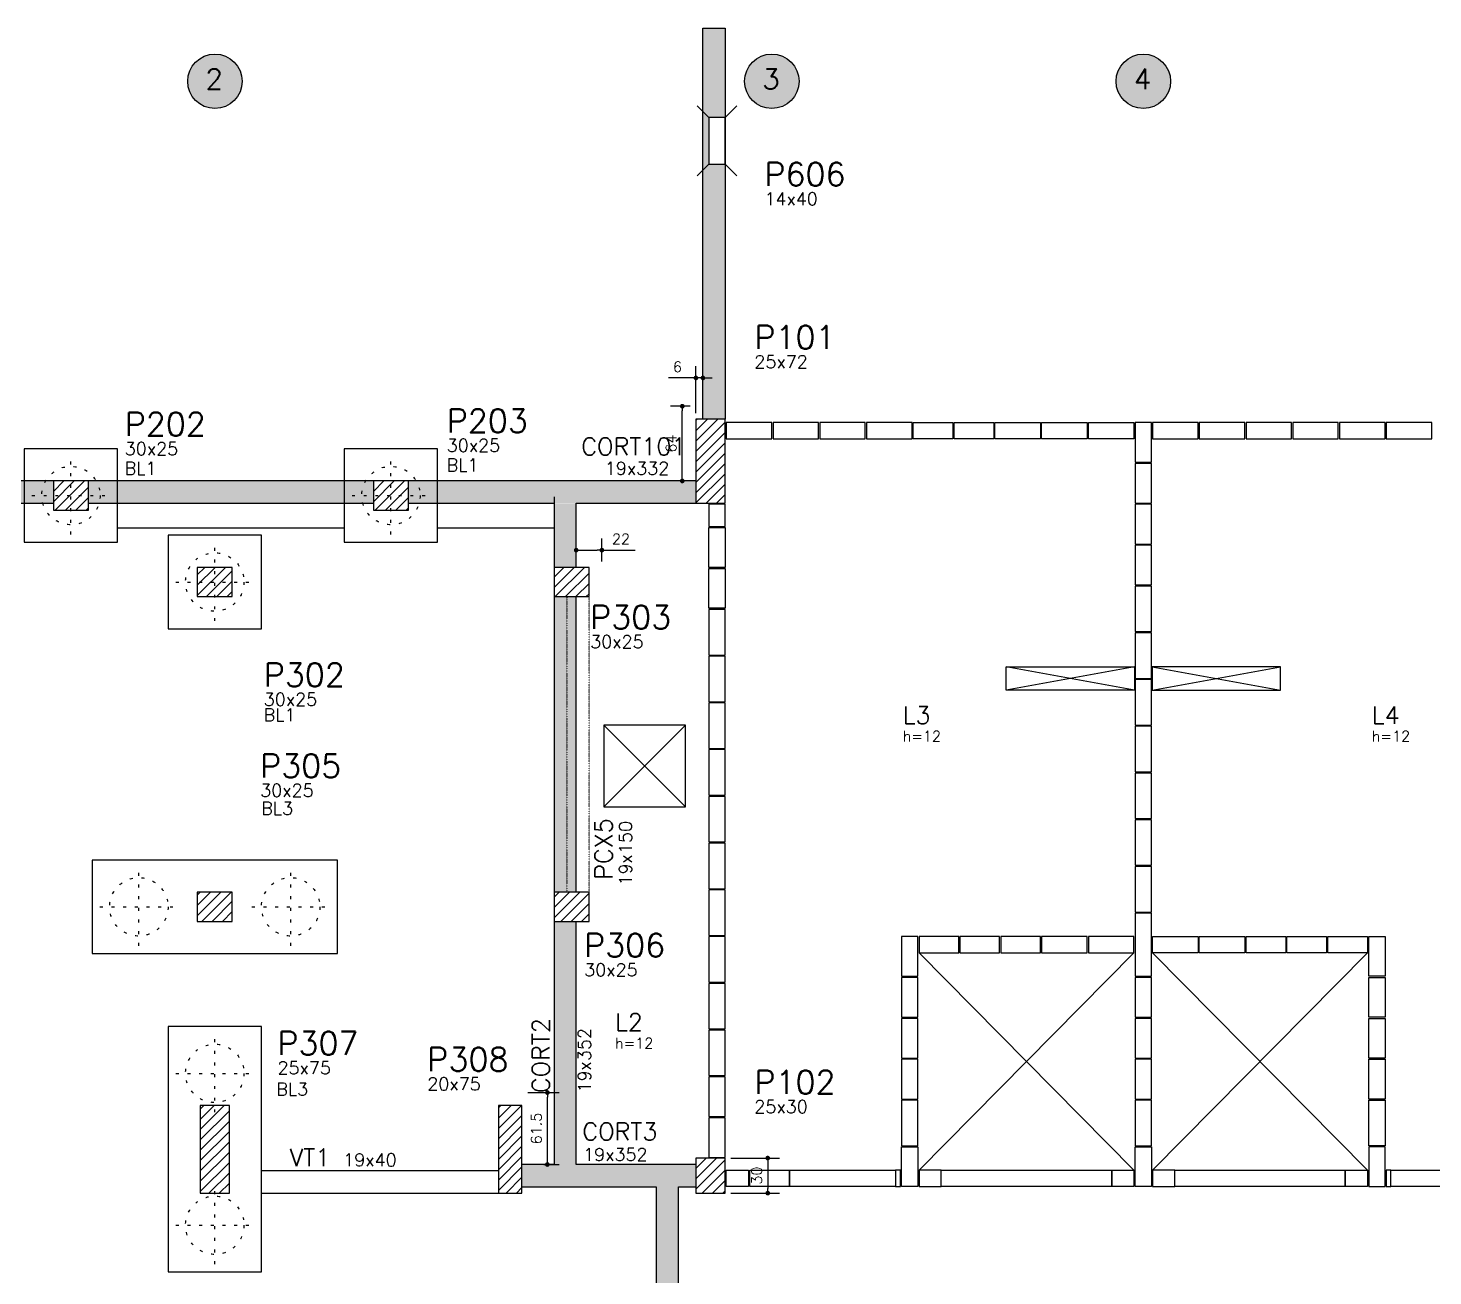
# Model space of a CAD drawing. Extents: x -856 to 20282, y 14720 to 28231.
# Drawn here: x 5981 to 7184, y 15750 to 16818 of the extents above; entities that cross this region are included whole.
import ezdxf

# ---------------------------------------------------------------- set-up
doc = ezdxf.new("R2010")
doc.units = 0
doc.linetypes.add('ESTILO_TQS_0002', pattern=[0.4, 0.1, -0.3])
doc.layers.get('0').update_dxf_attribs({"linetype": 'CONTINUOUS'})
doc.layers.get('Defpoints').update_dxf_attribs({"linetype": 'CONTINUOUS'})
for name, color, linetype in [('00 - FELIPE', 2, 'CONTINUOUS'), ('228', 2, 'CONTINUOUS'), ('BLOCO', 3, 'CONTINUOUS'), ('ESTACA', 1, 'ESTILO_TQS_0002'), ('H2', 252, 'CONTINUOUS'), ('H3', 253, 'CONTINUOUS'), ('H4', 254, 'CONTINUOUS'), ('H5', 1, 'CONTINUOUS'), ('IND-EIXOS', 2, 'CONTINUOUS'), ('L-D', 2, 'CONTINUOUS'), ('L-N', 4, 'CONTINUOUS'), ('ORELHA', 1, 'CONTINUOUS'), ('P-D', 2, 'CONTINUOUS'), ('P-M', 5, 'CONTINUOUS'), ('P-N', 5, 'CONTINUOUS'), ('P-S', 5, 'CONTINUOUS'), ('PENA_1', 1, 'CONTINUOUS'), ('PENA_5', 5, 'CONTINUOUS'), ('PIL-N', 4, 'CONTINUOUS'), ('TEXT-EIXOS', 3, 'CONTINUOUS'), ('VIG-D', 2, 'CONTINUOUS'), ('VIG-N', 4, 'CONTINUOUS'), ('VIGA', 3, 'CONTINUOUS'), ('VIGAT', 3, 'ESTILO_TQS_0002')]:
    doc.layers.add(name, color=color, linetype=linetype)
doc.styles.add('COTA', font='romans.shx')
doc.styles.get("Standard").update_dxf_attribs({"font": 'ROMANS.SHX'})
doc.styles.add('Texto1', font='romans.shx', dxfattribs={"height": 9})
doc.dimstyles.new('forma', dxfattribs={"dimscale": 5, "dimtxt": 1.8, "dimasz": 0.8, "dimexe": 2, "dimexo": 1, "dimgap": 1, "dimtad": 1, "dimdec": 1, "dimzin": 9, "dimdsep": 46, "dimtxsty": 'COTA', "dimblk1": 'DOT', "dimblk2": 'DOT', "dimsah": 1, "dimcen": 0, "dimdle": 1, "dimclrd": 256, "dimclre": 256, "dimclrt": 2, "dimadec": 0, "dimazin": 0, "dimtfac": 1, "dimtdec": 0, "dimtmove": 0, "dimatfit": 3, "dimfxl": 1, "dimtolj": 1, "dimtzin": 0, "dimarcsym": 0})
pattern_1 = [(45, (4912.393, -14605.781), (-4.4194174, 4.4194174), [])]
pattern_2 = [(45, (5693.907, 15071.811), (-4.419417, 4.419417), [])]
pattern_3 = [(45, (4912.393, -17610.781), (-4.4194174, 4.4194174), [])]

# ---------------------------------------------------------------- blocks, each defined once
blk = doc.blocks.new('_EST50')
at = {"layer": 'ESTACA', "linetype": 'ESTILO_TQS_0002'}
for p, q in [((0, -1.333), (0, 1.333)), ((-1.333, 0), (1.333, 0))]:
    blk.add_line(p, q, dxfattribs=at)
blk.add_circle((0, 0), 1, dxfattribs=at)
blk = doc.blocks.new('_Dot')
at = {"color": 0, "linetype": 'ByBlock', "lineweight": -2}
blk.add_line((-0.5, 0), (-1, 0), dxfattribs=at)
at = {"color": 0, "linetype": 'ByBlock', "const_width": 0.5}
blk.add_lwpolyline([(-0.25, 0, 1), (0.25, 0, 1)], format="xyb", close=True, dxfattribs=at)
blk = doc.blocks.new('*D768')
at = {"layer": '00 - FELIPE', "lineweight": -2, "transparency": 16777216}
for p, q in [((6552.9, 16488.8), (6552.9, 16529)), ((6558.9, 16488.8), (6558.9, 16529)), ((6548.9, 16519), (6529.3, 16519)), ((6558.9, 16519), (6552.9, 16519)), ((6562.9, 16519), (6566.9, 16519))]:
    blk.add_line(p, q, dxfattribs=at)
at = {"layer": 'Defpoints', "color": 0, "transparency": 16777216}
for p in [(6552.9, 16519), (6552.9, 16483.8), (6558.9, 16483.8)]:
    blk.add_point(p, dxfattribs=at)
at = {"layer": '00 - FELIPE', "lineweight": -2, "transparency": 16777216, "xscale": 4, "yscale": 4, "zscale": 4}
blk.add_blockref('_Dot', (6552.9, 16519), dxfattribs=at)
at = {"layer": '00 - FELIPE', "lineweight": -2, "transparency": 16777216, "xscale": 4, "yscale": 4, "zscale": 4, "rotation": 180}
blk.add_blockref('_Dot', (6558.9, 16519), dxfattribs=at)
at = {"layer": '00 - FELIPE', "color": 2, "transparency": 16777216, "insert": (6537.1, 16528.5), "char_height": 9, "attachment_point": 5, "style": 'COTA'}
blk.add_mtext('\\A1;6 ', dxfattribs=at)
blk = doc.blocks.new('*D769')
at = {"layer": '00 - FELIPE', "lineweight": -2, "transparency": 16777216}
for p, q in [((6547.9, 16494.8), (6531.2, 16494.8)), ((6541.2, 16434.8), (6541.2, 16490.8)), ((6547.9, 16430.8), (6531.2, 16430.8))]:
    blk.add_line(p, q, dxfattribs=at)
at = {"layer": 'Defpoints', "color": 0, "transparency": 16777216}
for p in [(6541.2, 16494.8), (6552.9, 16494.8), (6552.9, 16430.8)]:
    blk.add_point(p, dxfattribs=at)
at = {"layer": '00 - FELIPE', "lineweight": -2, "transparency": 16777216, "xscale": 4, "yscale": 4, "zscale": 4}
for p, rotation in [((6541.2, 16494.8), 90), ((6541.2, 16430.8), 270)]:
    blk.add_blockref('_Dot', p, dxfattribs=dict(at, rotation=rotation))
at = {"layer": '00 - FELIPE', "color": 2, "transparency": 16777216, "insert": (6531.7, 16462.8), "char_height": 9, "attachment_point": 5, "rotation": 90, "style": 'COTA'}
blk.add_mtext('\\A1;64 ', dxfattribs=at)
blk = doc.blocks.new('*D770')
at = {"layer": '00 - FELIPE', "lineweight": -2, "transparency": 16777216}
for p, q in [((6408.9, 15907.3), (6435.7, 15907.3)), ((6425.7, 15849.8), (6425.7, 15903.3)), ((6422.7, 15845.8), (6435.7, 15845.8))]:
    blk.add_line(p, q, dxfattribs=at)
at = {"layer": 'Defpoints', "color": 0, "transparency": 16777216}
for p in [(6403.9, 15907.3), (6425.7, 15907.3), (6417.7, 15845.8)]:
    blk.add_point(p, dxfattribs=at)
at = {"layer": '00 - FELIPE', "lineweight": -2, "transparency": 16777216, "xscale": 4, "yscale": 4, "zscale": 4}
for p, rotation in [((6425.7, 15907.3), 90), ((6425.7, 15845.8), 270)]:
    blk.add_blockref('_Dot', p, dxfattribs=dict(at, rotation=rotation))
at = {"layer": '00 - FELIPE', "color": 2, "transparency": 16777216, "insert": (6416.2, 15876.6), "char_height": 9, "attachment_point": 5, "rotation": 90, "style": 'COTA'}
blk.add_mtext('\\A1;61.5 ', dxfattribs=at)
blk = doc.blocks.new('*D771')
at = {"layer": '00 - FELIPE', "lineweight": -2, "transparency": 16777216}
for p, q in [((6450.4, 16361.8), (6450.4, 16381.6)), ((6454.4, 16371.6), (6468.4, 16371.6)), ((6472.4, 16361.8), (6472.4, 16381.6)), ((6472.4, 16371.6), (6501, 16371.6))]:
    blk.add_line(p, q, dxfattribs=at)
at = {"layer": 'Defpoints', "color": 0, "transparency": 16777216}
for p in [(6472.4, 16371.6), (6450.4, 16356.8), (6472.4, 16356.8)]:
    blk.add_point(p, dxfattribs=at)
at = {"layer": '00 - FELIPE', "lineweight": -2, "transparency": 16777216, "xscale": 4, "yscale": 4, "zscale": 4, "rotation": 180}
blk.add_blockref('_Dot', (6450.4, 16371.6), dxfattribs=at)
at = {"layer": '00 - FELIPE', "lineweight": -2, "transparency": 16777216, "xscale": 4, "yscale": 4, "zscale": 4}
blk.add_blockref('_Dot', (6472.4, 16371.6), dxfattribs=at)
at = {"layer": '00 - FELIPE', "color": 2, "transparency": 16777216, "insert": (6488.7, 16381.1), "char_height": 9, "attachment_point": 5, "style": 'COTA'}
blk.add_mtext('\\A1;22 ', dxfattribs=at)
blk = doc.blocks.new('*D772')
at = {"layer": '00 - FELIPE', "lineweight": -2, "transparency": 16777216}
for p, q in [((6582.9, 15851.3), (6624.4, 15851.3)), ((6614.4, 15847.3), (6614.4, 15825.3)), ((6582.9, 15821.3), (6624.4, 15821.3))]:
    blk.add_line(p, q, dxfattribs=at)
at = {"layer": 'Defpoints', "color": 0, "transparency": 16777216}
for p in [(6577.9, 15851.3), (6577.9, 15821.3), (6614.4, 15821.3)]:
    blk.add_point(p, dxfattribs=at)
at = {"layer": '00 - FELIPE', "lineweight": -2, "transparency": 16777216, "xscale": 4, "yscale": 4, "zscale": 4}
for p, rotation in [((6614.4, 15851.3), 90), ((6614.4, 15821.3), 270)]:
    blk.add_blockref('_Dot', p, dxfattribs=dict(at, rotation=rotation))
at = {"layer": '00 - FELIPE', "color": 2, "transparency": 16777216, "insert": (6604.9, 15836.3), "char_height": 9, "attachment_point": 5, "rotation": 90, "style": 'COTA'}
blk.add_mtext('\\A1;30 ', dxfattribs=at)

msp = doc.modelspace()

# ---------------------------------------------------------------- hatches: boundary and pattern name
at = {"layer": 'H2'}
for points in [[(6558.91, 16483.81), (6577.91, 16483.81), (6577.91, 16701.81), (6563.91, 16701.81), (6563.91, 16741.81), (6577.91, 16741.81), (6577.91, 16818.38), (6558.91, 16818.38)], [(6450.41, 16411.78), (6431.41, 16411.78), (6431.41, 16356.81), (6450.41, 16356.81)], [(6431.41, 16331.81), (6450.41, 16331.81), (6450.41, 16078.81), (6431.41, 16078.81)], [(6537.91, 15826.81), (6552.91, 15826.81), (6552.91, 15845.81), (6528.41, 15845.81), (6450.41, 15845.81), (6450.41, 16053.81), (6431.41, 16053.81), (6431.41, 15845.81), (6403.91, 15845.81), (6403.91, 15826.81), (6440.91, 15826.81), (6518.91, 15826.81), (6518.91, 15675.81), (6537.91, 15675.81)]]:
    msp.add_hatch(color=256, dxfattribs=at).paths.add_polyline_path(points)
at = {"layer": 'H3'}
for points in [[(6002.75, 16430.81), (5758.75, 16430.81), (5758.75, 16411.81), (6002.75, 16411.81)], [(6276.75, 16430.81), (6032.75, 16430.81), (6032.75, 16411.81), (6276.75, 16411.81)], [(6431.41, 16430.81), (6306.75, 16430.81), (6306.75, 16411.81), (6431.41, 16411.81)], [(6552.91, 16430.81), (6450.66, 16430.81), (6431.41, 16430.81), (6431.41, 16411.81), (6450.41, 16411.81), (6552.91, 16411.81)]]:
    msp.add_hatch(color=256, dxfattribs=at).paths.add_polyline_path(points)
at = {"layer": 'H4'}
h = msp.add_hatch(color=256, dxfattribs=at)
edge = h.paths.add_edge_path()
edge.add_arc((6141.05, 16772.86), 23.33, 0, 360)
h = msp.add_hatch(color=256, dxfattribs=at)
edge = h.paths.add_edge_path()
edge.add_arc((6617.86, 16772.86), 23.33, 0, 360)
h = msp.add_hatch(color=256, dxfattribs=at)
edge = h.paths.add_edge_path()
edge.add_arc((6935.98, 16772.86), 23.33, 0, 360)
at = {"layer": 'H5'}
h = msp.add_hatch(dxfattribs=at)
h.set_pattern_fill('ANSI31', color=256, scale=50, style=0)
h.set_pattern_definition([(45, (5693.907, 15066.811), (-4.419417, 4.419417), [])])
h.paths.add_polyline_path([(6552.91, 16411.81), (6577.91, 16411.81), (6577.91, 16483.81), (6552.91, 16483.81)])
h = msp.add_hatch(dxfattribs=at)
h.set_pattern_fill('ANSI31', color=256, scale=50, style=0)
h.set_pattern_definition(pattern_3)
h.paths.add_polyline_path([(6002.75, 16405.81), (6032.75, 16405.81), (6032.75, 16430.81), (6002.75, 16430.81)])
h = msp.add_hatch(dxfattribs=at)
h.set_pattern_fill('ANSI31', color=256, scale=50, style=0)
h.set_pattern_definition(pattern_3)
h.paths.add_polyline_path([(6276.75, 16405.81), (6306.75, 16405.81), (6306.75, 16430.81), (6276.75, 16430.81)])
h = msp.add_hatch(dxfattribs=at)
h.set_pattern_fill('ANSI31', color=256, scale=50, style=0)
h.set_pattern_definition(pattern_1)
h.paths.add_polyline_path([(6125.91, 16331.81), (6155.91, 16331.81), (6155.91, 16356.81), (6125.91, 16356.81)])
h = msp.add_hatch(dxfattribs=at)
h.set_pattern_fill('ANSI31', color=256, scale=50, style=0)
h.set_pattern_definition(pattern_2)
h.paths.add_polyline_path([(6431.41, 16331.81), (6461.41, 16331.81), (6461.41, 16356.81), (6431.41, 16356.81)])
h = msp.add_hatch(dxfattribs=at)
h.set_pattern_fill('ANSI31', color=256, scale=50, style=0)
h.set_pattern_definition(pattern_1)
h.paths.add_polyline_path([(6125.91, 16053.81), (6155.91, 16053.81), (6155.91, 16078.81), (6125.91, 16078.81)])
h = msp.add_hatch(dxfattribs=at)
h.set_pattern_fill('ANSI31', color=256, scale=50, style=0)
h.set_pattern_definition(pattern_2)
h.paths.add_polyline_path([(6431.41, 16053.81), (6461.41, 16053.81), (6461.41, 16078.81), (6431.41, 16078.81)])
h = msp.add_hatch(dxfattribs=at)
h.set_pattern_fill('ANSI31', color=256, scale=50, style=0)
h.set_pattern_definition(pattern_1)
h.paths.add_polyline_path([(6128.41, 15821.31), (6153.41, 15821.31), (6153.41, 15896.31), (6128.41, 15896.31)])
h = msp.add_hatch(dxfattribs=at)
h.set_pattern_fill('ANSI31', color=256, scale=50, style=0)
h.set_pattern_definition(pattern_2)
h.paths.add_polyline_path([(6383.91, 15821.31), (6403.91, 15821.31), (6403.91, 15896.31), (6383.91, 15896.31)])
h = msp.add_hatch(dxfattribs=at)
h.set_pattern_fill('ANSI31', color=256, scale=50, style=0)
h.set_pattern_definition(pattern_2)
h.paths.add_polyline_path([(6552.91, 15821.31), (6577.91, 15821.31), (6577.91, 15851.31), (6552.91, 15851.31)])

# ---------------------------------------------------------------- linework, layer by layer
for p, q in [((6762.91, 15840.85), (6908.91, 15840.85)), ((6962.91, 15840.85), (7108.91, 15840.85))]:
    msp.add_line(p, q)
for points in [[(6617.91, 16480.85), (6578.91, 16480.85), (6578.91, 16466.85), (6617.91, 16466.85), (6617.91, 16480.85)], [(6657.91, 16480.85), (6618.91, 16480.85), (6618.91, 16466.85), (6657.91, 16466.85), (6657.91, 16480.85)], [(6697.91, 16480.85), (6658.91, 16480.85), (6658.91, 16466.85), (6697.91, 16466.85), (6697.91, 16480.85)], [(6737.91, 16480.85), (6698.91, 16480.85), (6698.91, 16466.85), (6737.91, 16466.85), (6737.91, 16480.85)], [(6738.91, 16480.85), (6772.91, 16480.85), (6772.91, 16466.85), (6738.91, 16466.85), (6738.91, 16480.85)], [(6773.91, 16480.85), (6807.91, 16480.85), (6807.91, 16466.85), (6773.91, 16466.85), (6773.91, 16480.85)], [(6808.91, 16480.85), (6847.91, 16480.85), (6847.91, 16466.85), (6808.91, 16466.85), (6808.91, 16480.85)], [(6848.91, 16480.85), (6887.91, 16480.85), (6887.91, 16466.85), (6848.91, 16466.85), (6848.91, 16480.85)], [(6888.91, 16480.85), (6927.91, 16480.85), (6927.91, 16466.85), (6888.91, 16466.85), (6888.91, 16480.85)], [(6928.91, 16480.85), (6928.91, 16446.85), (6942.91, 16446.85), (6942.91, 16480.85), (6928.91, 16480.85)], [(6982.91, 16480.85), (6943.91, 16480.85), (6943.91, 16466.85), (6982.91, 16466.85), (6982.91, 16480.85)], [(7022.91, 16480.85), (6983.91, 16480.85), (6983.91, 16466.85), (7022.91, 16466.85), (7022.91, 16480.85)], [(7062.91, 16480.85), (7023.91, 16480.85), (7023.91, 16466.85), (7062.91, 16466.85), (7062.91, 16480.85)], [(7102.91, 16480.85), (7063.91, 16480.85), (7063.91, 16466.85), (7102.91, 16466.85), (7102.91, 16480.85)], [(7142.91, 16480.85), (7103.91, 16480.85), (7103.91, 16466.85), (7142.91, 16466.85), (7142.91, 16480.85)], [(7182.91, 16480.85), (7143.91, 16480.85), (7143.91, 16466.85), (7182.91, 16466.85), (7182.91, 16480.85)], [(6928.91, 16445.85), (6928.91, 16411.85), (6942.91, 16411.85), (6942.91, 16445.85), (6928.91, 16445.85)], [(6563.91, 16410.85), (6563.91, 16391.85), (6577.91, 16391.85), (6577.91, 16410.85), (6563.91, 16410.85)], [(6928.91, 16410.85), (6928.91, 16376.85), (6942.91, 16376.85), (6942.91, 16410.85), (6928.91, 16410.85)], [(6577.91, 16390.85), (6577.91, 16356.85), (6563.91, 16356.85), (6563.91, 16390.85), (6577.91, 16390.85)], [(6928.91, 16375.85), (6928.91, 16341.85), (6942.91, 16341.85), (6942.91, 16375.85), (6928.91, 16375.85)], [(6577.91, 16355.85), (6577.91, 16321.85), (6563.91, 16321.85), (6563.91, 16355.85), (6577.91, 16355.85)], [(6928.91, 16340.85), (6928.91, 16301.85), (6942.91, 16301.85), (6942.91, 16340.85), (6928.91, 16340.85)], [(6563.91, 16320.85), (6563.91, 16281.85), (6577.91, 16281.85), (6577.91, 16320.85), (6563.91, 16320.85)], [(6928.91, 16300.85), (6928.91, 16261.85), (6942.91, 16261.85), (6942.91, 16300.85), (6928.91, 16300.85)], [(6563.91, 16280.85), (6563.91, 16241.85), (6577.91, 16241.85), (6577.91, 16280.85), (6563.91, 16280.85)], [(6928.91, 16260.85), (6928.91, 16221.85), (6942.91, 16221.85), (6942.91, 16260.85), (6928.91, 16260.85)], [(6563.91, 16240.85), (6563.91, 16201.85), (6577.91, 16201.85), (6577.91, 16240.85), (6563.91, 16240.85)], [(6928.91, 16220.85), (6928.91, 16181.85), (6942.91, 16181.85), (6942.91, 16220.85), (6928.91, 16220.85)], [(6563.91, 16200.85), (6563.91, 16161.85), (6577.91, 16161.85), (6577.91, 16200.85), (6563.91, 16200.85)], [(6928.91, 16180.85), (6928.91, 16141.85), (6942.91, 16141.85), (6942.91, 16180.85), (6928.91, 16180.85)], [(6563.91, 16160.85), (6563.91, 16121.85), (6577.91, 16121.85), (6577.91, 16160.85), (6563.91, 16160.85)], [(6928.91, 16140.85), (6928.91, 16101.85), (6942.91, 16101.85), (6942.91, 16140.85), (6928.91, 16140.85)], [(6563.91, 16120.85), (6563.91, 16081.85), (6577.91, 16081.85), (6577.91, 16120.85), (6563.91, 16120.85)], [(6928.91, 16100.85), (6928.91, 16061.85), (6942.91, 16061.85), (6942.91, 16100.85), (6928.91, 16100.85)], [(6563.91, 16080.85), (6563.91, 16041.85), (6577.91, 16041.85), (6577.91, 16080.85), (6563.91, 16080.85)], [(6928.91, 16060.85), (6928.91, 16006.85), (6942.91, 16006.85), (6942.91, 16060.85), (6928.91, 16060.85)], [(6563.91, 16040.85), (6563.91, 16001.85), (6577.91, 16001.85), (6577.91, 16040.85), (6563.91, 16040.85)], [(6728.91, 16040.85), (6728.91, 16006.85), (6742.91, 16006.85), (6742.91, 16040.85), (6728.91, 16040.85)], [(6777.91, 16040.85), (6743.91, 16040.85), (6743.91, 16026.85), (6777.91, 16026.85), (6777.91, 16040.85)], [(6812.91, 16040.85), (6778.91, 16040.85), (6778.91, 16026.85), (6812.91, 16026.85), (6812.91, 16040.85)], [(6847.91, 16040.85), (6813.91, 16040.85), (6813.91, 16026.85), (6847.91, 16026.85), (6847.91, 16040.85)], [(6848.91, 16026.85), (6887.91, 16026.85), (6887.91, 16040.85), (6848.91, 16040.85), (6848.91, 16026.85)], [(6888.91, 16026.85), (6927.91, 16026.85), (6927.91, 16040.85), (6888.91, 16040.85), (6888.91, 16026.85)], [(6982.91, 16026.85), (6943.91, 16026.85), (6943.91, 16040.85), (6982.91, 16040.85), (6982.91, 16026.85)], [(7022.91, 16026.85), (6983.91, 16026.85), (6983.91, 16040.85), (7022.91, 16040.85), (7022.91, 16026.85)], [(7023.91, 16040.85), (7057.91, 16040.85), (7057.91, 16026.85), (7023.91, 16026.85), (7023.91, 16040.85)], [(7058.91, 16040.85), (7092.91, 16040.85), (7092.91, 16026.85), (7058.91, 16026.85), (7058.91, 16040.85)], [(7093.91, 16040.85), (7127.91, 16040.85), (7127.91, 16026.85), (7093.91, 16026.85), (7093.91, 16040.85)], [(7142.91, 16040.85), (7142.91, 16006.85), (7128.91, 16006.85), (7128.91, 16040.85), (7142.91, 16040.85)], [(6563.91, 16000.85), (6563.91, 15961.85), (6577.91, 15961.85), (6577.91, 16000.85), (6563.91, 16000.85)], [(6728.91, 16005.85), (6728.91, 15971.85), (6742.91, 15971.85), (6742.91, 16005.85), (6728.91, 16005.85)], [(6928.91, 16005.85), (6928.91, 15971.85), (6942.91, 15971.85), (6942.91, 16005.85), (6928.91, 16005.85)], [(7142.91, 16005.85), (7142.91, 15971.85), (7128.91, 15971.85), (7128.91, 16005.85), (7142.91, 16005.85)], [(6728.91, 15970.85), (6728.91, 15936.85), (6742.91, 15936.85), (6742.91, 15970.85), (6728.91, 15970.85)], [(6928.91, 15970.85), (6928.91, 15936.85), (6942.91, 15936.85), (6942.91, 15970.85), (6928.91, 15970.85)], [(7142.91, 15970.85), (7142.91, 15936.85), (7128.91, 15936.85), (7128.91, 15970.85), (7142.91, 15970.85)], [(6563.91, 15960.85), (6563.91, 15921.85), (6577.91, 15921.85), (6577.91, 15960.85), (6563.91, 15960.85)], [(6728.91, 15935.85), (6728.91, 15901.85), (6742.91, 15901.85), (6742.91, 15935.85), (6728.91, 15935.85)], [(6928.91, 15935.85), (6928.91, 15901.85), (6942.91, 15901.85), (6942.91, 15935.85), (6928.91, 15935.85)], [(7142.91, 15935.85), (7142.91, 15901.85), (7128.91, 15901.85), (7128.91, 15935.85), (7142.91, 15935.85)], [(6563.91, 15920.85), (6563.91, 15886.85), (6577.91, 15886.85), (6577.91, 15920.85), (6563.91, 15920.85)], [(6728.91, 15900.85), (6728.91, 15861.85), (6742.91, 15861.85), (6742.91, 15900.85), (6728.91, 15900.85)], [(6928.91, 15900.85), (6928.91, 15861.85), (6942.91, 15861.85), (6942.91, 15900.85), (6928.91, 15900.85)], [(7142.91, 15900.85), (7142.91, 15861.85), (7128.91, 15861.85), (7128.91, 15900.85), (7142.91, 15900.85)], [(6563.91, 15885.85), (6563.91, 15851.85), (6577.91, 15851.85), (6577.91, 15885.85), (6563.91, 15885.85)], [(6728.91, 15826.85), (6728.91, 15860.85), (6742.91, 15860.85), (6742.91, 15826.85), (6728.91, 15826.85)], [(6928.91, 15826.85), (6928.91, 15860.85), (6942.91, 15860.85), (6942.91, 15826.85), (6928.91, 15826.85)], [(7142.91, 15826.85), (7142.91, 15860.85), (7128.91, 15860.85), (7128.91, 15826.85), (7142.91, 15826.85)], [(6578.91, 15840.85), (6597.91, 15840.85), (6597.91, 15826.85), (6578.91, 15826.85), (6578.91, 15840.85)], [(6598.91, 15840.85), (6632.91, 15840.85), (6632.91, 15826.85), (6598.91, 15826.85), (6598.91, 15840.85)], [(6723.91, 15826.85), (6727.91, 15826.85), (6727.91, 15840.85), (6723.91, 15840.85), (6723.91, 15826.85)], [(6762.91, 15840.85), (6743.91, 15840.85), (6743.91, 15826.85), (6762.91, 15826.85), (6762.91, 15840.85)], [(6908.91, 15840.85), (6927.91, 15840.85), (6927.91, 15826.85), (6908.91, 15826.85), (6908.91, 15840.85)], [(6962.91, 15840.85), (6943.91, 15840.85), (6943.91, 15826.85), (6962.91, 15826.85), (6962.91, 15840.85)], [(7108.91, 15840.85), (7127.91, 15840.85), (7127.91, 15826.85), (7108.91, 15826.85), (7108.91, 15840.85)], [(7143.91, 15826.85), (7147.91, 15826.85), (7147.91, 15840.85), (7143.91, 15840.85), (7143.91, 15826.85)]]:
    msp.add_lwpolyline(points)
for points in [[(6818.41, 16271.81), (6928.41, 16271.81), (6928.41, 16251.81), (6818.41, 16251.81)], [(7053.41, 16271.81), (6943.41, 16271.81), (6943.41, 16251.81), (7053.41, 16251.81)], [(6632.91, 15840.85), (6723.91, 15840.85), (6723.91, 15826.85), (6632.91, 15826.85)], [(6762.91, 15840.85), (6908.91, 15840.85), (6908.91, 15826.85), (6762.91, 15826.85)], [(6962.91, 15840.85), (7108.91, 15840.85), (7108.91, 15826.85), (6962.91, 15826.85)], [(7147.91, 15840.85), (7238.91, 15840.85), (7238.91, 15826.85), (7147.91, 15826.85)]]:
    msp.add_lwpolyline(points, close=True)
at = {"layer": 'BLOCO', "linetype": 'Continuous'}
for points in [[(5977.75, 16378.31), (6057.75, 16378.31), (6057.75, 16458.31), (5977.75, 16458.31), (5977.75, 16378.31)], [(6251.75, 16378.31), (6331.75, 16378.31), (6331.75, 16458.31), (6251.75, 16458.31), (6251.75, 16378.31)], [(6100.91, 16304.31), (6180.91, 16304.31), (6180.91, 16384.31), (6100.91, 16384.31), (6100.91, 16304.31)], [(6035.91, 16026.31), (6245.91, 16026.31), (6245.91, 16106.31), (6035.91, 16106.31), (6035.91, 16026.31)], [(6180.91, 15753.81), (6180.91, 15963.81), (6100.91, 15963.81), (6100.91, 15753.81), (6180.91, 15753.81)]]:
    msp.add_lwpolyline(points, dxfattribs=at)
at = {"layer": 'IND-EIXOS'}
for centre in [(6141.05, 16772.86), (6617.86, 16772.86), (6935.98, 16772.86)]:
    msp.add_circle(centre, 23.33, dxfattribs=at)
at = {"layer": 'ORELHA', "linetype": 'Continuous'}
for points in [[(6563.91, 16741.81), (6553.91, 16751.81)], [(6577.91, 16741.81), (6587.91, 16751.81)], [(6563.91, 16701.81), (6553.91, 16691.81)], [(6577.91, 16701.81), (6587.91, 16691.81)]]:
    msp.add_lwpolyline(points, dxfattribs=at)
at = {"layer": 'P-M', "linetype": 'Continuous'}
for points in [[(6002.75, 16405.81), (6032.75, 16405.81), (6032.75, 16430.81), (6002.75, 16430.81), (6002.75, 16405.81)], [(6276.75, 16405.81), (6306.75, 16405.81), (6306.75, 16430.81), (6276.75, 16430.81), (6276.75, 16405.81)]]:
    msp.add_lwpolyline(points, dxfattribs=at)
at = {"layer": 'P-N', "linetype": 'Continuous'}
for points in [[(6577.91, 16741.81), (6563.91, 16741.81), (6563.91, 16701.81), (6577.91, 16701.81), (6577.91, 16741.81)], [(6125.91, 16331.81), (6155.91, 16331.81), (6155.91, 16356.81), (6125.91, 16356.81), (6125.91, 16331.81)], [(6125.91, 16053.81), (6155.91, 16053.81), (6155.91, 16078.81), (6125.91, 16078.81), (6125.91, 16053.81)], [(6128.41, 15821.31), (6153.41, 15821.31), (6153.41, 15896.31), (6128.41, 15896.31), (6128.41, 15821.31)]]:
    msp.add_lwpolyline(points, dxfattribs=at)
at = {"layer": 'P-S', "linetype": 'Continuous'}
for points in [[(6552.91, 16411.81), (6577.91, 16411.81), (6577.91, 16483.81), (6552.91, 16483.81), (6552.91, 16411.81)], [(6431.41, 16331.81), (6461.41, 16331.81), (6461.41, 16356.81), (6431.41, 16356.81), (6431.41, 16331.81)], [(6431.41, 16053.81), (6461.41, 16053.81), (6461.41, 16078.81), (6431.41, 16078.81), (6431.41, 16053.81)], [(6383.91, 15821.31), (6403.91, 15821.31), (6403.91, 15896.31), (6383.91, 15896.31), (6383.91, 15821.31)], [(6552.91, 15821.31), (6577.91, 15821.31), (6577.91, 15851.31), (6552.91, 15851.31), (6552.91, 15821.31)]]:
    msp.add_lwpolyline(points, dxfattribs=at)
at = {"layer": 'PENA_1'}
for p, q in [((6928.41, 16271.81), (6818.41, 16251.81)), ((6928.41, 16251.81), (6818.41, 16271.81)), ((6943.41, 16271.81), (7053.41, 16251.81)), ((6943.41, 16251.81), (7053.41, 16271.81)), ((6543.91, 16221.81), (6473.91, 16221.81)), ((6473.91, 16221.81), (6473.91, 16151.81)), ((6473.91, 16221.81), (6543.91, 16151.81)), ((6473.91, 16151.81), (6543.91, 16221.81)), ((6543.91, 16151.81), (6543.91, 16221.81)), ((6473.91, 16151.81), (6543.91, 16151.81)), ((6743.91, 16026.85), (6927.91, 15840.85)), ((6927.91, 16026.85), (6743.91, 15840.85)), ((6943.91, 16026.85), (7127.91, 15840.85)), ((7127.91, 16026.85), (6943.91, 15840.85))]:
    msp.add_line(p, q, dxfattribs=at)
at = {"layer": 'PENA_5'}
for p, q in [((6552.91, 16430.81), (6431.41, 16430.81)), ((6431.41, 16417.11), (6431.41, 16356.81)), ((6450.41, 16356.81), (6450.41, 16411.81)), ((6450.41, 16411.81), (6552.91, 16411.81)), ((6431.41, 16053.81), (6431.41, 15845.81)), ((6450.41, 15845.81), (6450.41, 16053.81)), ((6431.41, 15845.81), (6403.91, 15845.81)), ((6528.41, 15845.81), (6450.41, 15845.81)), ((6552.91, 15845.81), (6528.41, 15845.81)), ((6403.91, 15826.81), (6440.91, 15826.81)), ((6440.91, 15826.81), (6518.91, 15826.81)), ((6518.91, 15826.81), (6518.91, 15675.81)), ((6537.91, 15675.81), (6537.91, 15826.81)), ((6537.91, 15826.81), (6552.91, 15826.81))]:
    msp.add_line(p, q, dxfattribs=at)
msp.add_lwpolyline([(6558.91, 16483.81), (6558.91, 16818.38), (6577.91, 16818.38), (6577.91, 16483.81), (6558.91, 16483.81)], dxfattribs=at)
at = {"layer": 'VIGA'}
for p, q in [((6002.75, 16430.81), (5758.75, 16430.81)), ((6276.75, 16430.81), (6032.75, 16430.81)), ((6431.41, 16430.81), (6306.75, 16430.81)), ((5758.75, 16411.81), (6002.75, 16411.81)), ((6032.75, 16411.81), (6276.75, 16411.81)), ((6306.75, 16411.81), (6431.41, 16411.81)), ((6057.75, 16390.81), (6251.75, 16390.81)), ((6331.75, 16390.81), (6431.41, 16390.81)), ((6431.41, 16331.81), (6431.41, 16078.81)), ((6450.41, 16078.81), (6450.41, 16331.81)), ((6383.91, 15840.4), (6180.91, 15840.43)), ((6180.91, 15821.31), (6383.91, 15821.31))]:
    msp.add_line(p, q, dxfattribs=at)
at = {"layer": 'VIGAT'}
for p, q in [((6442.41, 16331.81), (6442.41, 16078.81)), ((6461.41, 16078.81), (6461.41, 16331.81))]:
    msp.add_line(p, q, dxfattribs=at)

# ---------------------------------------------------------------- block references
at = {"layer": '228', "linetype": 'Continuous', "xscale": 25, "yscale": 25}
for p in [(6017.75, 16418.31), (6291.75, 16418.31), (6140.91, 16344.31), (6075.91, 16066.31), (6205.91, 16066.31), (6140.91, 15923.81), (6140.91, 15793.81)]:
    msp.add_blockref('_EST50', p, dxfattribs=at)

# ---------------------------------------------------------------- texts
at = {"layer": 'L-D', "style": 'Texto1'}
for p in [(6729.93, 16207.83), (7131.64, 16207.83), (6483.62, 15945.09)]:
    msp.add_text('h=12', height=9, dxfattribs=at).set_placement(p)
at = {"layer": 'L-N'}
for s, p in [('L3', (6729.93, 16222.83)), ('L4', (7131.64, 16222.83)), ('L2', (6483.62, 15960.09))]:
    msp.add_text(s, height=15, dxfattribs=at).set_placement(p)
at = {"layer": 'P-D', "linetype": 'Continuous'}
for s, p in [('14x40', (6611.52, 16666.78)), ('25x72', (6602.91, 16527.31)), ('30x25', (6339.53, 16455.74)), ('30x25', (6063.84, 16452.92)), ('BL1', (6063.71, 16436.17)), ('BL1', (6339.4, 16438.99)), ('30x25', (6462.39, 16287.72)), ('30x25', (6182.87, 16238.42)), ('BL1', (6182.72, 16225.14)), ('30x25', (6179.85, 16160.47)), ('BL3', (6180.66, 16145.16)), ('30x25', (6457.24, 16006.92)), ('25x75', (6194.67, 15923.04)), ('BL3', (6193.57, 15904.8)), ('20x75', (6322.9, 15909.3)), ('25x30', (6602.91, 15889.81))]:
    msp.add_text(s, height=11, dxfattribs=at).set_placement(p)
at = {"layer": 'PIL-N', "linetype": 'Continuous'}
for s, p in [('P606', (6611.52, 16683.28)), ('P101', (6602.91, 16543.81)), ('P203', (6339.53, 16472.24)), ('P202', (6063.84, 16469.42)), ('P303', (6462.39, 16304.22)), ('P302', (6182.87, 16254.92)), ('P305', (6179.85, 16176.97)), ('P306', (6457.24, 16023.42)), ('P307', (6194.67, 15939.54)), ('P308', (6322.9, 15925.8)), ('P102', (6602.91, 15906.31))]:
    msp.add_text(s, height=20, dxfattribs=at).set_placement(p)
at = {"layer": 'TEXT-EIXOS'}
for s, p in [('2', (6132.88, 16766.1)), ('3', (6609.69, 16766.1)), ('4', (6927.81, 16766.1))]:
    msp.add_text(s, height=17.5, dxfattribs=at).set_placement(p)
at = {"layer": 'VIG-D', "linetype": 'Continuous'}
for s, p in [('19x332', (6474.88, 16436.15)), ('19x40', (6250.92, 15844.26)), ('19x352', (6456.28, 15848.87))]:
    msp.add_text(s, height=11, dxfattribs=at).set_placement(p)
for s, p in [('19x150', (6498.09, 16084.66)), ('19x352', (6462.94, 15907.44))]:
    msp.add_text(s, height=11, rotation=90, dxfattribs=at).set_placement(p)
at = {"layer": 'VIG-N', "linetype": 'Continuous'}
for s, p in [('CORT101', (6454.74, 16452.86)), ('CORT3', (6455.63, 15866.55)), ('VT1', (6205.14, 15844.26))]:
    msp.add_text(s, height=15, dxfattribs=at).set_placement(p)
for s, p in [('PCX5', (6481.32, 16089.42)), ('CORT2', (6427.66, 15906.84))]:
    msp.add_text(s, height=15, rotation=90, dxfattribs=at).set_placement(p)

# ---------------------------------------------------------------- dimensions: what is measured, and where the dimension line sits
at = {"layer": '00 - FELIPE'}
for base, p1, p2, picture, middle in [((6552.91, 16519.01), (6558.91, 16483.81), (6552.91, 16483.81), '*D768', (6537.12, 16528.51)), ((6472.41, 16371.56), (6450.41, 16356.81), (6472.41, 16356.81), '*D771', (6488.69, 16381.06))]:
    dim = msp.add_linear_dim(base=base, p1=p1, p2=p2, dimstyle='forma', override={"dimpost": ' '}, dxfattribs=at)
    dim.commit()
    dim.dimension.update_dxf_attribs({"geometry": picture, "text_midpoint": middle})
for base, p1, p2, picture, middle in [((6541.23, 16494.81), (6552.91, 16430.81), (6552.91, 16494.81), '*D769', (6531.73, 16462.81)), ((6425.68, 15907.31), (6417.66, 15845.81), (6403.91, 15907.31), '*D770', (6416.18, 15876.56)), ((6614.42, 15821.31), (6577.91, 15851.31), (6577.91, 15821.31), '*D772', (6604.92, 15836.31))]:
    dim = msp.add_linear_dim(base=base, p1=p1, p2=p2, angle=90, dimstyle='forma', override={"dimpost": ' '}, dxfattribs=at)
    dim.commit()
    dim.dimension.update_dxf_attribs({"geometry": picture, "text_midpoint": middle})

doc.saveas('drawing.dxf')
